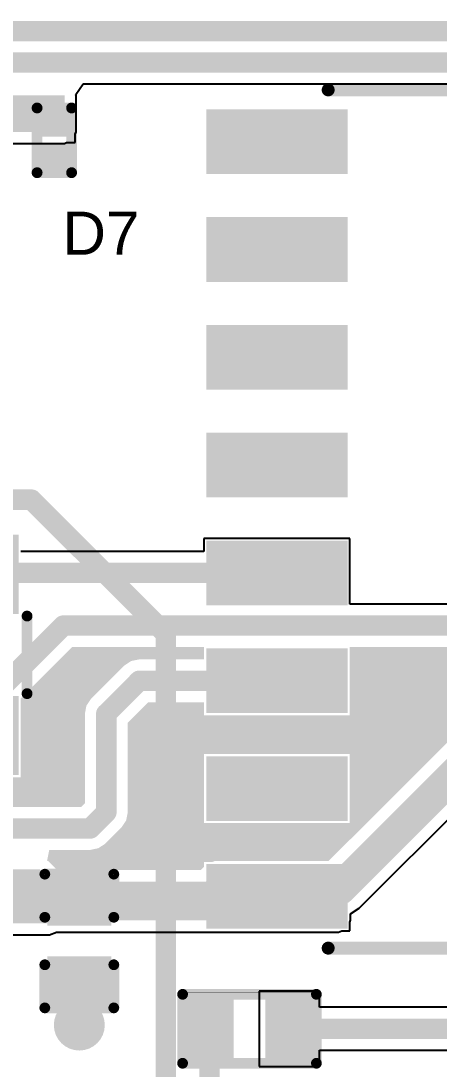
# Model space of a CAD drawing. Header units: inches. Extents: x -3 to 103, y 0 to 40.
# Drawn here: x 14.43 to 19.35, y 8.18 to 20.52 of the extents above; entities that cross this region are included whole.
import ezdxf

# ---------------------------------------------------------------- set-up
doc = ezdxf.new("R2010")
doc.units = ezdxf.units.IN
for name, color, linetype in [('Bottom Layer', 5, 'Continuous'), ('Bottom Solder', 6, 'Continuous'), ('Top Layer', 1, 'Continuous'), ('Top Overlay', 2, 'Continuous'), ('Top Paste', 8, 'Continuous'), ('Top Solder', 216, 'Continuous'), ('Via Holes', 16, 'Continuous')]:
    doc.layers.add(name, color=color, linetype=linetype)
doc.styles.add('Arial', font='', dxfattribs={"height": 0.2})
doc.styles.get('Arial').set_extended_font_data('Arial')

# ---------------------------------------------------------------- blocks, each defined once
blk = doc.blocks.new('SOP_16_17')
at = {"layer": 'Top Layer'}
for points in [[(-3.456, 4.724), (-1.994, 4.724), (-1.994, 4.166), (-3.456, 4.166)], [(1.994, 4.724), (3.456, 4.724), (3.456, 4.166), (1.994, 4.166)], [(-3.456, 3.454), (-1.994, 3.454), (-1.994, 2.896), (-3.456, 2.896)], [(1.994, 3.454), (3.456, 3.454), (3.456, 2.896), (1.994, 2.896)], [(-3.456, 2.184), (-1.994, 2.184), (-1.994, 1.626), (-3.456, 1.626)], [(1.994, 2.184), (3.456, 2.184), (3.456, 1.626), (1.994, 1.626)], [(-3.456, 0.914), (-1.994, 0.914), (-1.994, 0.356), (-3.456, 0.356)], [(1.994, 0.914), (3.456, 0.914), (3.456, 0.356), (1.994, 0.356)], [(-3.456, -0.356), (-1.994, -0.356), (-1.994, -0.914), (-3.456, -0.914)], [(1.994, -0.356), (3.456, -0.356), (3.456, -0.914), (1.994, -0.914)], [(-3.456, -1.626), (-1.994, -1.626), (-1.994, -2.184), (-3.456, -2.184)], [(1.994, -1.626), (3.456, -1.626), (3.456, -2.184), (1.994, -2.184)], [(-3.456, -2.896), (-1.994, -2.896), (-1.994, -3.454), (-3.456, -3.454)], [(1.994, -2.896), (3.456, -2.896), (3.456, -3.454), (1.994, -3.454)], [(-3.456, -4.166), (-1.994, -4.166), (-1.994, -4.724), (-3.456, -4.724)], [(1.994, -4.166), (3.456, -4.166), (3.456, -4.724), (1.994, -4.724)]]:
    blk.add_hatch(color=1, dxfattribs=at).paths.add_polyline_path(points)
at = {"layer": 'Top Paste'}
for points in [[(-3.456, 4.724), (-1.994, 4.724), (-1.994, 4.166), (-3.456, 4.166)], [(1.994, 4.724), (3.456, 4.724), (3.456, 4.166), (1.994, 4.166)], [(-3.456, 3.454), (-1.994, 3.454), (-1.994, 2.896), (-3.456, 2.896)], [(1.994, 3.454), (3.456, 3.454), (3.456, 2.896), (1.994, 2.896)], [(-3.456, 2.184), (-1.994, 2.184), (-1.994, 1.626), (-3.456, 1.626)], [(1.994, 2.184), (3.456, 2.184), (3.456, 1.626), (1.994, 1.626)], [(-3.456, 0.914), (-1.994, 0.914), (-1.994, 0.356), (-3.456, 0.356)], [(1.994, 0.914), (3.456, 0.914), (3.456, 0.356), (1.994, 0.356)], [(-3.456, -0.356), (-1.994, -0.356), (-1.994, -0.914), (-3.456, -0.914)], [(1.994, -0.356), (3.456, -0.356), (3.456, -0.914), (1.994, -0.914)], [(-3.456, -1.626), (-1.994, -1.626), (-1.994, -2.184), (-3.456, -2.184)], [(1.994, -1.626), (3.456, -1.626), (3.456, -2.184), (1.994, -2.184)], [(-3.456, -2.896), (-1.994, -2.896), (-1.994, -3.454), (-3.456, -3.454)], [(1.994, -2.896), (3.456, -2.896), (3.456, -3.454), (1.994, -3.454)], [(-3.456, -4.166), (-1.994, -4.166), (-1.994, -4.724), (-3.456, -4.724)], [(1.994, -4.166), (3.456, -4.166), (3.456, -4.724), (1.994, -4.724)]]:
    blk.add_hatch(color=8, dxfattribs=at).paths.add_polyline_path(points)
at = {"layer": 'Top Solder'}
for points in [[(-3.557, 4.826), (-1.892, 4.826), (-1.892, 4.064), (-3.557, 4.064)], [(1.892, 4.826), (3.557, 4.826), (3.557, 4.064), (1.892, 4.064)], [(-3.557, 3.556), (-1.892, 3.556), (-1.892, 2.794), (-3.557, 2.794)], [(1.892, 3.556), (3.557, 3.556), (3.557, 2.794), (1.892, 2.794)], [(-3.557, 2.286), (-1.892, 2.286), (-1.892, 1.524), (-3.557, 1.524)], [(1.892, 2.286), (3.557, 2.286), (3.557, 1.524), (1.892, 1.524)], [(-3.557, 1.016), (-1.892, 1.016), (-1.892, 0.254), (-3.557, 0.254)], [(1.892, 1.016), (3.557, 1.016), (3.557, 0.254), (1.892, 0.254)], [(-3.557, -0.254), (-1.892, -0.254), (-1.892, -1.016), (-3.557, -1.016)], [(1.892, -0.254), (3.557, -0.254), (3.557, -1.016), (1.892, -1.016)], [(-3.557, -1.524), (-1.892, -1.524), (-1.892, -2.286), (-3.557, -2.286)], [(1.892, -1.524), (3.557, -1.524), (3.557, -2.286), (1.892, -2.286)], [(-3.557, -2.794), (-1.892, -2.794), (-1.892, -3.556), (-3.557, -3.556)], [(1.892, -2.794), (3.557, -2.794), (3.557, -3.556), (1.892, -3.556)], [(-3.557, -4.064), (-1.892, -4.064), (-1.892, -4.826), (-3.557, -4.826)], [(1.892, -4.064), (3.557, -4.064), (3.557, -4.826), (1.892, -4.826)]]:
    blk.add_hatch(color=216, dxfattribs=at).paths.add_polyline_path(points)
at = {"layer": 'Top Overlay'}
for points, const_width in [([(2.121, 5.055), (-2.121, 5.055)], 0.152), ([(-3.785, 4.572), (-3.785, 4.318)], 0.127), ([(-3.658, 4.445), (-3.785, 4.572)], 0.127), ([(-3.658, 4.445), (-3.785, 4.318)], 0.127), ([(2.121, -5.055), (-2.121, -5.055)], 0.152)]:
    blk.add_lwpolyline(points, dxfattribs=dict(at, const_width=const_width))
for points, const_width in [([(-2.159, 5.055, 1), (-2.083, 5.055, 1)], 0.0762), ([(2.083, 5.055, 1), (2.159, 5.055, 1)], 0.0762), ([(-3.816, 4.572, 1), (-3.753, 4.572, 1)], 0.0635), ([(-3.816, 4.572, 1), (-3.753, 4.572, 1)], 0.0635), ([(-3.689, 4.445, 1), (-3.626, 4.445, 1)], 0.0635), ([(-3.689, 4.445, 1), (-3.626, 4.445, 1)], 0.0635), ([(-3.816, 4.318, 1), (-3.753, 4.318, 1)], 0.0635), ([(-3.816, 4.318, 1), (-3.753, 4.318, 1)], 0.0635), ([(-2.159, -5.055, 1), (-2.083, -5.055, 1)], 0.0762), ([(2.083, -5.055, 1), (2.159, -5.055, 1)], 0.0762)]:
    blk.add_lwpolyline(points, format="xyb", close=True, dxfattribs=dict(at, const_width=const_width))
blk = doc.blocks.new('SC_70_6__18')
at = {"layer": 'Top Layer'}
for points in [[(-1.315, 0.84), (-0.585, 0.84), (-0.585, 0.46), (-1.315, 0.46)], [(0.585, 0.84), (1.315, 0.84), (1.315, 0.46), (0.585, 0.46)], [(-1.315, 0.19), (-0.585, 0.19), (-0.585, -0.19), (-1.315, -0.19)], [(0.585, 0.19), (1.315, 0.19), (1.315, -0.19), (0.585, -0.19)], [(-1.315, -0.46), (-0.585, -0.46), (-0.585, -0.84), (-1.315, -0.84)], [(0.585, -0.46), (1.315, -0.46), (1.315, -0.84), (0.585, -0.84)]]:
    blk.add_hatch(color=1, dxfattribs=at).paths.add_polyline_path(points)
at = {"layer": 'Top Paste'}
for points in [[(-1.315, 0.84), (-0.585, 0.84), (-0.585, 0.46), (-1.315, 0.46)], [(0.585, 0.84), (1.315, 0.84), (1.315, 0.46), (0.585, 0.46)], [(-1.315, 0.19), (-0.585, 0.19), (-0.585, -0.19), (-1.315, -0.19)], [(0.585, 0.19), (1.315, 0.19), (1.315, -0.19), (0.585, -0.19)], [(-1.315, -0.46), (-0.585, -0.46), (-0.585, -0.84), (-1.315, -0.84)], [(0.585, -0.46), (1.315, -0.46), (1.315, -0.84), (0.585, -0.84)]]:
    blk.add_hatch(color=8, dxfattribs=at).paths.add_polyline_path(points)
at = {"layer": 'Top Solder'}
for points in [[(-1.417, 0.942), (-0.483, 0.942), (-0.483, 0.358), (-1.417, 0.358)], [(0.483, 0.942), (1.417, 0.942), (1.417, 0.358), (0.483, 0.358)], [(-1.417, 0.292), (-0.483, 0.292), (-0.483, -0.292), (-1.417, -0.292)], [(0.483, 0.292), (1.417, 0.292), (1.417, -0.292), (0.483, -0.292)], [(-1.417, -0.358), (-0.483, -0.358), (-0.483, -0.942), (-1.417, -0.942)], [(0.483, -0.358), (1.417, -0.358), (1.417, -0.942), (0.483, -0.942)]]:
    blk.add_hatch(color=216, dxfattribs=at).paths.add_polyline_path(points)
at = {"layer": 'Top Overlay', "const_width": 0.127}
for points in [[(-0.457, 1.041), (0.457, 1.041)], [(-1.575, 0.787), (-1.575, 0.533)], [(-1.575, 0.787), (-1.448, 0.66)], [(-1.448, 0.66), (-1.575, 0.533)], [(-0.457, -1.041), (0.457, -1.041)]]:
    blk.add_lwpolyline(points, dxfattribs=at)
at = {"layer": 'Top Overlay', "const_width": 0.0635}
for points in [[(-0.489, 1.041, 1), (-0.425, 1.041, 1)], [(0.425, 1.041, 1), (0.489, 1.041, 1)], [(-1.607, 0.787, 1), (-1.543, 0.787, 1)], [(-1.607, 0.787, 1), (-1.543, 0.787, 1)], [(-1.48, 0.66, 1), (-1.416, 0.66, 1)], [(-1.48, 0.66, 1), (-1.416, 0.66, 1)], [(-1.607, 0.533, 1), (-1.543, 0.533, 1)], [(-1.607, 0.533, 1), (-1.543, 0.533, 1)], [(-0.489, -1.041, 1), (-0.425, -1.041, 1)], [(0.425, -1.041, 1), (0.489, -1.041, 1)]]:
    blk.add_lwpolyline(points, format="xyb", close=True, dxfattribs=at)
blk = doc.blocks.new('R___0402_50')
at = {"layer": 'Top Layer'}
for points in [[(-0.699, -0.318), (-0.699, 0.318), (-0.241, 0.318), (-0.241, -0.318)], [(0.241, -0.318), (0.241, 0.318), (0.699, 0.318), (0.699, -0.318)]]:
    blk.add_hatch(color=1, dxfattribs=at).paths.add_polyline_path(points)
at = {"layer": 'Top Paste'}
for points in [[(-0.699, -0.318), (-0.699, 0.318), (-0.241, 0.318), (-0.241, -0.318)], [(0.241, -0.318), (0.241, 0.318), (0.699, 0.318), (0.699, -0.318)]]:
    blk.add_hatch(color=8, dxfattribs=at).paths.add_polyline_path(points)
at = {"layer": 'Top Solder'}
for points in [[(-0.754, -0.373), (-0.754, 0.373), (-0.186, 0.373), (-0.186, -0.373)], [(0.186, -0.373), (0.186, 0.373), (0.754, 0.373), (0.754, -0.373)]]:
    blk.add_hatch(color=216, dxfattribs=at).paths.add_polyline_path(points)
at = {"layer": 'Top Overlay'}
for points, const_width in [([(0.787, 0.406), (-0.787, 0.406)], 0.127), ([(-0.787, 0.406), (-0.787, -0.406)], 0.127), ([(0.787, 0.406), (0.787, -0.406)], 0.127), ([(0.787, -0.406), (-0.787, -0.406)], 0.127), ([(0.813, -0.432), (-0.813, -0.432)], 0.00323)]:
    blk.add_lwpolyline(points, dxfattribs=dict(at, const_width=const_width))
for points, const_width in [([(-0.819, 0.406, 1), (-0.756, 0.406, 1)], 0.0635), ([(-0.819, 0.406, 1), (-0.756, 0.406, 1)], 0.0635), ([(0.756, 0.406, 1), (0.819, 0.406, 1)], 0.0635), ([(0.756, 0.406, 1), (0.819, 0.406, 1)], 0.0635), ([(-0.819, -0.406, 1), (-0.756, -0.406, 1)], 0.0635), ([(-0.819, -0.406, 1), (-0.756, -0.406, 1)], 0.0635), ([(0.756, -0.406, 1), (0.819, -0.406, 1)], 0.0635), ([(0.756, -0.406, 1), (0.819, -0.406, 1)], 0.0635), ([(-0.814, -0.432, 1), (-0.812, -0.432, 1)], 0.00161), ([(0.812, -0.432, 1), (0.814, -0.432, 1)], 0.00161)]:
    blk.add_lwpolyline(points, format="xyb", close=True, dxfattribs=dict(at, const_width=const_width))
blk = doc.blocks.new('DSN0603_2_89')
at = {"layer": 'Top Layer'}
for points in [[(-0.3, 0.12), (-0.1, 0.12), (-0.1, -0.12), (-0.3, -0.12)], [(0.1, 0.12), (0.3, 0.12), (0.3, -0.12), (0.1, -0.12)]]:
    blk.add_hatch(color=1, dxfattribs=at).paths.add_polyline_path(points)
at = {"layer": 'Top Paste'}
for points in [[(-0.3, 0.12), (-0.1, 0.12), (-0.1, -0.12), (-0.3, -0.12)], [(0.1, 0.12), (0.3, 0.12), (0.3, -0.12), (0.1, -0.12)]]:
    blk.add_hatch(color=8, dxfattribs=at).paths.add_polyline_path(points)
at = {"layer": 'Top Solder'}
for points in [[(-0.355, 0.175), (-0.045, 0.175), (-0.045, -0.175), (-0.355, -0.175)], [(0.045, 0.175), (0.355, 0.175), (0.355, -0.175), (0.045, -0.175)]]:
    blk.add_hatch(color=216, dxfattribs=at).paths.add_polyline_path(points)
at = {"layer": 'Top Overlay', "const_width": 0.127}
for points in [[(-0.381, 0.203), (0.381, 0.203)], [(-0.381, 0.203), (-0.381, -0.203)], [(0.381, 0.203), (0.381, -0.203)], [(-0.381, -0.203), (0.381, -0.203)]]:
    blk.add_lwpolyline(points, dxfattribs=at)
at = {"layer": 'Top Overlay', "const_width": 0.0635}
for points in [[(-0.413, 0.203, 1), (-0.349, 0.203, 1)], [(-0.413, 0.203, 1), (-0.349, 0.203, 1)], [(0.349, 0.203, 1), (0.413, 0.203, 1)], [(0.349, 0.203, 1), (0.413, 0.203, 1)], [(-0.413, -0.203, 1), (-0.349, -0.203, 1)], [(-0.413, -0.203, 1), (-0.349, -0.203, 1)], [(0.349, -0.203, 1), (0.413, -0.203, 1)], [(0.349, -0.203, 1), (0.413, -0.203, 1)]]:
    blk.add_lwpolyline(points, format="xyb", close=True, dxfattribs=at)
blk = doc.blocks.new('____0402_106')
at = {"layer": 'Top Layer'}
for points in [[(-0.699, -0.318), (-0.699, 0.317), (-0.241, 0.317), (-0.241, -0.318)], [(0.241, -0.318), (0.241, 0.317), (0.699, 0.317), (0.699, -0.318)]]:
    blk.add_hatch(color=1, dxfattribs=at).paths.add_polyline_path(points)
at = {"layer": 'Top Paste'}
for points in [[(-0.699, -0.318), (-0.699, 0.317), (-0.241, 0.317), (-0.241, -0.318)], [(0.241, -0.318), (0.241, 0.317), (0.699, 0.317), (0.699, -0.318)]]:
    blk.add_hatch(color=8, dxfattribs=at).paths.add_polyline_path(points)
at = {"layer": 'Top Solder'}
for points in [[(-0.758, -0.377), (-0.758, 0.377), (-0.181, 0.377), (-0.181, -0.377)], [(0.181, -0.377), (0.181, 0.377), (0.758, 0.377), (0.758, -0.377)]]:
    blk.add_hatch(color=216, dxfattribs=at).paths.add_polyline_path(points)
at = {"layer": 'Top Overlay', "const_width": 0.127}
for points in [[(-0.787, -0.406), (-0.787, 0.406)], [(-0.279, 0.406), (-0.787, 0.406)], [(0.787, 0.406), (0.279, 0.406)], [(0.787, -0.406), (0.787, 0.406)], [(-0.279, -0.406), (-0.787, -0.406)], [(0.787, -0.406), (0.279, -0.406)]]:
    blk.add_lwpolyline(points, dxfattribs=at)
at = {"layer": 'Top Overlay', "const_width": 0.0635}
for points in [[(-0.819, 0.406, 1), (-0.756, 0.406, 1)], [(-0.819, 0.406, 1), (-0.756, 0.406, 1)], [(-0.311, 0.406, 1), (-0.248, 0.406, 1)], [(0.248, 0.406, 1), (0.311, 0.406, 1)], [(0.756, 0.406, 1), (0.819, 0.406, 1)], [(0.756, 0.406, 1), (0.819, 0.406, 1)], [(-0.819, -0.406, 1), (-0.756, -0.406, 1)], [(-0.819, -0.406, 1), (-0.756, -0.406, 1)], [(-0.311, -0.406, 1), (-0.248, -0.406, 1)], [(0.248, -0.406, 1), (0.311, -0.406, 1)], [(0.756, -0.406, 1), (0.819, -0.406, 1)], [(0.756, -0.406, 1), (0.819, -0.406, 1)]]:
    blk.add_lwpolyline(points, format="xyb", close=True, dxfattribs=at)

msp = doc.modelspace()

# ---------------------------------------------------------------- hatches: boundary and pattern name
at = {"layer": 'Bottom Layer'}
h = msp.add_hatch(color=5, dxfattribs=at)
edge = h.paths.add_edge_path()
edge.add_arc((15.118, 8.695), 0.3, 0, 360)
at = {"layer": 'Bottom Solder'}
h = msp.add_hatch(color=6, dxfattribs=at)
edge = h.paths.add_edge_path()
edge.add_arc((15.118, 8.695), 0.3, 0, 360)
at = {"layer": 'Top Layer'}
for points in [[(13.555, 19.217), (14.944, 19.217), (14.944, 19.647), (13.555, 19.647)], [(16.585, 13.003), (15.825, 13.003), (15.729, 12.984), (15.647, 12.929), (15.257, 12.54), (15.202, 12.458), (15.183, 12.361), (15.183, 11.306), (15.141, 11.263), (13.107, 11.263), (13.065, 11.305), (13.065, 11.52), (13.145, 11.614), (13.779, 11.614), (13.779, 11.614), (13.795, 11.614), (13.795, 11.614), (14.429, 11.614), (14.429, 12.543), (15.035, 13.148), (16.585, 13.148)], [(14.801, 10.384), (16.606, 10.384), (16.712, 10.49), (18.174, 10.49), (18.174, 9.931), (18.169, 9.927), (14.801, 9.927), (14.767, 9.893), (8.558, 9.893), (8.558, 10.528), (14.656, 10.528)]]:
    msp.add_hatch(color=1, dxfattribs=at).paths.add_polyline_path(points)
h = msp.add_hatch(color=1, dxfattribs=at)
h.paths.add_polyline_path([(21.657, 14.379), (21.641, 14.216), (18.053, 10.628), (16.712, 10.628), (16.712, 10.628), (16.687, 10.617), (16.585, 10.617), (16.585, 10.558), (16.549, 10.521), (14.858, 10.521), (14.754, 10.625), (14.739, 10.631), (14.764, 10.758), (15.245, 10.758), (15.342, 10.778), (15.424, 10.832), (15.614, 11.023), (15.669, 11.105), (15.688, 11.201), (15.688, 12.257), (15.93, 12.498), (16.585, 12.498), (16.585, 12.344), (18.301, 12.344), (18.301, 13.148), (19.858, 13.148), (19.955, 13.167), (20.037, 13.222), (21.218, 14.403), (21.638, 14.403)])
h.paths.add_polyline_path([(18.301, 11.887), (16.585, 11.887), (16.585, 11.074), (18.301, 11.074)], flags=0)
h = msp.add_hatch(color=1, dxfattribs=at)
edge = h.paths.add_edge_path()
edge.add_arc((15.118, 8.695), 0.3, 0, 360)
at = {"layer": 'Via Holes'}
h = msp.add_hatch(color=7, dxfattribs=at)
edge = h.paths.add_edge_path()
edge.add_arc((15.118, 8.695), 0.15, 0, 360)

# ---------------------------------------------------------------- linework, layer by layer
at = {"layer": 'Bottom Layer', "const_width": 0.241}
for points in [[(12.852, 14.884), (14.554, 14.884)], [(14.554, 14.884), (16.136, 13.303)], [(16.136, 1.314), (16.136, 13.303)]]:
    msp.add_lwpolyline(points, dxfattribs=at)
at = {"layer": 'Bottom Layer', "const_width": 0.121}
for points in [[(14.494, 14.884, 1), (14.615, 14.884, 1)], [(14.494, 14.884, 1), (14.615, 14.884, 1)], [(16.075, 13.303, 1), (16.196, 13.303, 1)], [(16.075, 13.303, 1), (16.196, 13.303, 1)]]:
    msp.add_lwpolyline(points, format="xyb", close=True, dxfattribs=at)
at = {"layer": 'Top Layer'}
for p, q in [((15.078, 19.655), (15.163, 19.782)), ((15.163, 19.782), (19.504, 19.782)), ((15.081, 19.647), (15.078, 19.655)), ((15.081, 19.217), (15.081, 19.647)), ((15.071, 19.191), (15.081, 19.217)), ((15.071, 19.09), (15.071, 19.191)), ((14.313, 19.079), (14.944, 19.079)), ((14.944, 19.079), (14.969, 19.09)), ((14.969, 19.09), (15.071, 19.09)), ((18.301, 14.427), (16.585, 14.427)), ((16.585, 14.427), (16.585, 14.273)), ((18.301, 13.653), (18.301, 14.427)), ((16.585, 14.273), (14.429, 14.273)), ((19.754, 13.653), (18.301, 13.653)), ((18.412, 10.071), (21.921, 13.581)), ((18.311, 10.004), (18.412, 10.071)), ((18.311, 9.931), (18.311, 10.004)), ((18.301, 9.906), (18.311, 9.931)), ((18.301, 9.804), (18.301, 9.906)), ((18.311, 9.931), (18.311, 9.931)), ((8.558, 9.756), (14.767, 9.756)), ((14.767, 9.756), (14.848, 9.789)), ((14.848, 9.789), (18.169, 9.789)), ((18.169, 9.789), (18.206, 9.804)), ((18.206, 9.804), (18.301, 9.804)), ((17.946, 9.096), (17.235, 9.096)), ((17.235, 9.096), (17.235, 8.207)), ((17.946, 8.904), (17.946, 9.096)), ((23.008, 8.904), (17.946, 8.904)), ((17.946, 8.207), (17.946, 8.399)), ((17.946, 8.399), (23.112, 8.399)), ((17.235, 8.207), (17.946, 8.207))]:
    msp.add_line(p, q, dxfattribs=at)
for points, const_width in [([(14.271, 20.403), (19.761, 20.403)], 0.241), ([(14.271, 20.034), (19.609, 20.034)], 0.241), ([(14.127, 14.021), (17.443, 14.021)], 0.241), ([(18.183, 10.3), (21.87, 13.987)], 0.381), ([(14.166, 12.636), (14.93, 13.401)], 0.241), ([(14.93, 13.401), (19.858, 13.401)], 0.241), ([(15.436, 12.361), (15.825, 12.751)], 0.241), ([(15.825, 12.751), (17.443, 12.751)], 0.241), ([(15.436, 11.201), (15.436, 12.361)], 0.241), ([(15.245, 11.011), (15.436, 11.201)], 0.241), ([(13.002, 11.011), (15.245, 11.011)], 0.241), ([(17.443, 10.211), (17.532, 10.3)], 0.381), ([(17.532, 10.3), (18.183, 10.3)], 0.381), ([(15.118, 8.695), (15.118, 9.215)], 0.241), ([(16.651, 7.023), (16.651, 8.651)], 0.241), ([(17.591, 8.651), (23.112, 8.651)], 0.241)]:
    msp.add_lwpolyline(points, dxfattribs=dict(at, const_width=const_width))
for points, const_width in [([(17.383, 14.021, 1), (17.503, 14.021, 1)], 0.121), ([(14.87, 13.401, 1), (14.99, 13.401, 1)], 0.121), ([(14.87, 13.401, 1), (14.99, 13.401, 1)], 0.121), ([(15.765, 12.751, 1), (15.885, 12.751, 1)], 0.121), ([(15.765, 12.751, 1), (15.885, 12.751, 1)], 0.121), ([(17.383, 12.751, 1), (17.503, 12.751, 1)], 0.121), ([(15.375, 12.361, 1), (15.496, 12.361, 1)], 0.121), ([(15.375, 12.361, 1), (15.496, 12.361, 1)], 0.121), ([(15.375, 11.201, 1), (15.496, 11.201, 1)], 0.121), ([(15.375, 11.201, 1), (15.496, 11.201, 1)], 0.121), ([(15.185, 11.011, 1), (15.306, 11.011, 1)], 0.121), ([(15.185, 11.011, 1), (15.306, 11.011, 1)], 0.121), ([(17.348, 10.211, 1), (17.538, 10.211, 1)], 0.191), ([(17.436, 10.3, 1), (17.627, 10.3, 1)], 0.191), ([(17.436, 10.3, 1), (17.627, 10.3, 1)], 0.191), ([(18.088, 10.3, 1), (18.278, 10.3, 1)], 0.191), ([(18.088, 10.3, 1), (18.278, 10.3, 1)], 0.191), ([(15.058, 9.215, 1), (15.179, 9.215, 1)], 0.121), ([(15.058, 8.695, 1), (15.179, 8.695, 1)], 0.121), ([(16.59, 8.651, 1), (16.711, 8.651, 1)], 0.121), ([(17.53, 8.651, 1), (17.651, 8.651, 1)], 0.121)]:
    msp.add_lwpolyline(points, format="xyb", close=True, dxfattribs=dict(at, const_width=const_width))

# ---------------------------------------------------------------- block references
for name, p, rotation in [('SOP_16_17', (20.168, 14.656), 180), ('DSN0603_2_89', (14.824, 19.117), 90), ('SC_70_6__18', (13.462, 13.056), 90), ('____0402_106', (15.118, 9.685), 270), ('R___0402_50', (17.121, 8.651), 180)]:
    msp.add_blockref(name, p, dxfattribs=dict(rotation=rotation))

# ---------------------------------------------------------------- texts
at = {"layer": 'Top Overlay', "style": 'Arial'}
msp.add_text('D7', height=0.508, dxfattribs=at).set_placement((14.919, 17.769))

doc.saveas('drawing.dxf')
